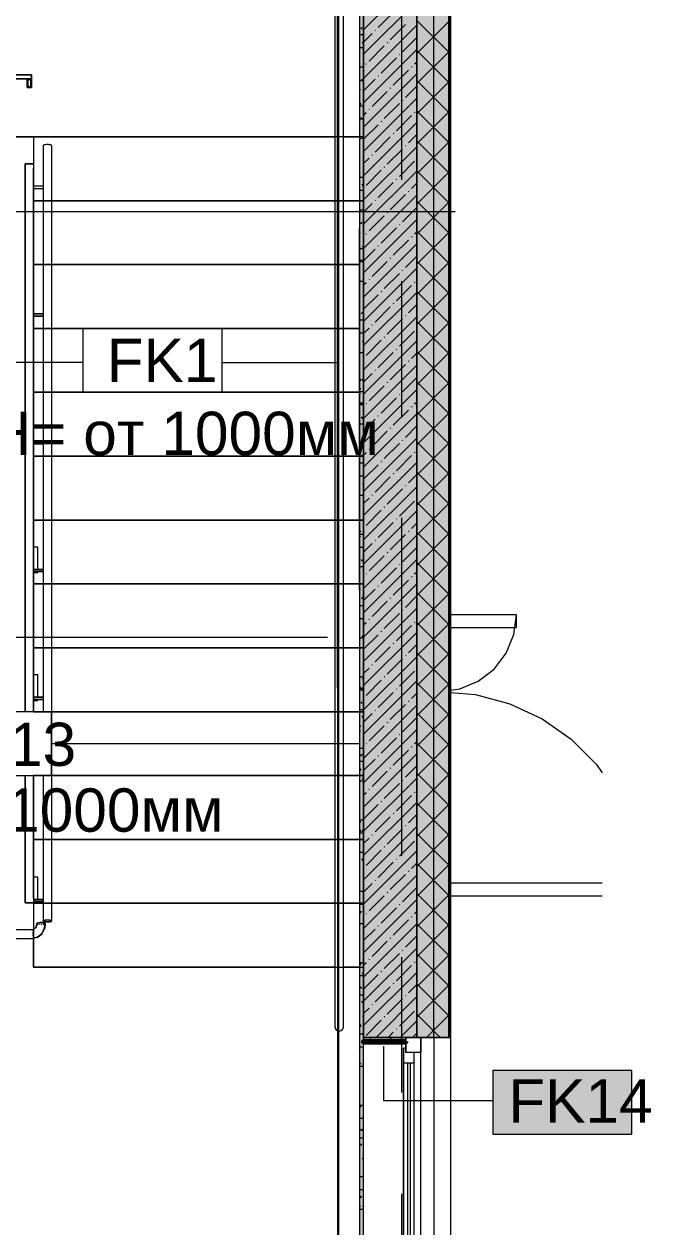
# Model space of a CAD drawing. Header units: millimetres. Extents: x -3817 to 677485, y -22715 to 103890.
# Drawn here: x 450514 to 453458, y 14149 to 19799 of the extents above; entities that cross this region are included whole.
import ezdxf

# ---------------------------------------------------------------- set-up
doc = ezdxf.new("R2010")
doc.units = ezdxf.units.MM
doc.layers.add('PDF _Геометрия', color=7, linetype='Continuous', true_color=0x1d1d1d)
doc.layers.add('PDF _Сплошная заливка', color=7, linetype='Continuous', true_color=0xffffff)
doc.layers.add('PDF _Текст', color=7, linetype='Continuous')
doc.styles.add('PDF GOST-Common', font='arial.ttf')

msp = doc.modelspace()

# ---------------------------------------------------------------- hatches: boundary and pattern name
at = {"layer": 'PDF _Сплошная заливка', "transparency": 33554559}
h = msp.add_hatch(color=256, dxfattribs=at)
h.paths.add_polyline_path([(452508.6, 1669), (452508.6, 9619), (452358.6, 9619), (452358.6, 1669)], flags=0)
h.paths.add_polyline_path([(452358.6, 11919), (452508.6, 11919), (452508.6, 13839), (452358.6, 13839), (452358.6, 12224.7)], flags=0)
h.paths.add_polyline_path([(452508.6, 15039), (452508.6, 23319), (452358.6, 23319), (452358.6, 15039)], flags=0)
msp.add_hatch(color=256, dxfattribs=at).paths.add_polyline_path([(452088.6, 17139), (452108.6, 17139), (452108.6, 18839), (452088.6, 18839), (452088.6, 18485.2)])

# ---------------------------------------------------------------- linework, layer by layer
at = {"layer": 'PDF _Геометрия', "color": 253, "lineweight": 9, "true_color": 0xaaaaaa}
for points in [[(452288.6, 19067.2), (452288.6, 21334.1), (452288.6, 23834.1)], [(452108.6, 19269), (452108.6, 20769)], [(450558.6, 16007.1), (450558.6, 16268), (450558.6, 15369), (452108.6, 15369), (452108.6, 19269), (450558.6, 19269), (450258.6, 19269), (450558.6, 19269), (451973.6, 19269), (450558.6, 19269), (450558.6, 19036.8)], [(450258.6, 19269), (450558.6, 19269)], [(450558.6, 19269), (450558.6, 16569), (452108.6, 16569), (450558.6, 16569)], [(452108.6, 19269), (450558.6, 19269)], [(450558.6, 19267.8), (450558.6, 19142)], [(450558.6, 19027.1), (450558.6, 19007)], [(450558.6, 18969), (452108.6, 18969), (450558.6, 18969), (450603.6, 18969), (450558.6, 18969), (450558.6, 18746.1)], [(447842.7, 18919), (450038.6, 18919), (452538.6, 18919)], [(450558.6, 18669), (452088.6, 18669), (450558.6, 18669), (450603.6, 18669), (450558.6, 18669), (450558.6, 18485.2)], [(452288.6, 17955.9), (452288.6, 18590.9)], [(450558.6, 18369), (452088.6, 18369), (450558.6, 18369), (450604.1, 18369), (450558.6, 18369), (450558.6, 18094)], [(450558.6, 18069), (452088.6, 18069), (450558.6, 18069), (450604.1, 18069), (450558.6, 18069), (450558.6, 17836.8)], [(450558.6, 17769), (452108.6, 17769), (450558.6, 17769), (450604.1, 17769), (450558.6, 17769), (450558.6, 17572.3)], [(450558.6, 17469), (452108.6, 17469), (450558.6, 17469), (450604.1, 17469), (450558.6, 17469), (450558.6, 17342)], [(452288.6, 15892.2), (452288.6, 17479.7)], [(450558.6, 17222), (450558.6, 17181)], [(450558.6, 17169), (452108.6, 17169), (450558.6, 17169), (450604.1, 17169), (450558.6, 17169), (450558.6, 16920.1)], [(452516.6, 16670.6), (452559.8, 16676.3), (452646.6, 16712.2), (452721.2, 16769.4), (452778.4, 16844), (452814.4, 16930.8), (452826.6, 17024)], [(447542.7, 16919), (449438.6, 16919), (451938.6, 16919)], [(450558.6, 16869), (452108.6, 16869), (450558.6, 16869), (450604.1, 16869), (450558.6, 16869), (450558.6, 16742)], [(452516.6, 16659.6), (452633.3, 16649.4), (452795, 16606.1), (452946.6, 16535.4), (453083.7, 16439.4), (453202, 16321.1), (453229.5, 16281.9)], [(450558.6, 15969), (452108.6, 15969), (450558.6, 15969), (450603.7, 15969), (450558.6, 15969), (450558.6, 15792)], [(450558.6, 15672), (450558.6, 15669), (450558.6, 15546.2)], [(451973.6, 15369), (450558.6, 15369), (450558.6, 15505.6)], [(452088.6, 15369), (452013.6, 15369)], [(452288.6, 14780.9), (452288.6, 15415.9)], [(452306.6, 15039), (452306.6, 14969)], [(452376.6, 13839), (452376.6, 15039)], [(452316.6, 13959), (452316.6, 14919)], [(452326.6, 14919), (452326.6, 13959)], [(452288.6, 12717.2), (452288.6, 14304.7)]]:
    msp.add_lwpolyline(points, dxfattribs=at)
at = {"layer": 'PDF _Геометрия', "color": 9, "lineweight": 9, "true_color": 0xc0c0c0}
for points in [[(440579.1, 23477), (442879.1, 23477), (442879.1, 23319), (442879.1, 23477), (444279.1, 23477), (444279.1, 23319), (444279.1, 23477), (445179.1, 23477), (445179.1, 23319), (445179.1, 23477), (446528.9, 23477), (446528.9, 23319), (446528.9, 23477), (447428.9, 23477), (447428.9, 23319), (447428.9, 23477), (452516.6, 23477), (452516.6, 23472), (452516.6, 23319), (452516.6, 15039), (452358.6, 15039), (452516.6, 15039), (452516.6, 13839)], [(448728.6, 20743.5), (448728.6, 20749), (452088.6, 20749), (452088.6, 18839)], [(452088.6, 17139), (452088.6, 18839), (452088.6, 17139), (452088.6, 12539), (451708.6, 12539), (451708.6, 12519), (451708.6, 12299), (452158.6, 12299)], [(452306.6, 13839), (452358.6, 13839), (452108.6, 13839), (452108.6, 12689.5), (452108.6, 13839), (452108.6, 17139), (452108.6, 15039), (452358.6, 15039), (452306.6, 15039)]]:
    msp.add_lwpolyline(points, dxfattribs=at)
at = {"layer": 'PDF _Геометрия', "color": 7, "lineweight": 9}
for points in [[(452511.6, 15039), (452511.6, 23319), (452511.6, 23469), (452511.6, 23472), (447428.9, 23472)], [(452508.6, 15039), (452508.6, 23319), (452508.6, 23469), (447428.9, 23469)], [(452437.6, 15039), (452437.6, 23398), (447428.9, 23398)], [(452108.6, 20769), (452108.6, 20749), (452108.6, 18839), (452108.6, 20749)], [(451973.6, 19849), (451973.6, 15089), (451974.3, 15083.8), (451976.3, 15079), (451979.5, 15074.9), (451983.6, 15071.7), (451988.5, 15069.7), (451993.6, 15069), (451998.8, 15069.7), (452003.6, 15071.7), (452007.8, 15074.9), (452011, 15079), (452013, 15083.8), (452013.6, 15089), (452013.6, 19849)], [(450428.6, 19560.9), (450548.6, 19560.9), (450428.6, 19560.9), (450428.6, 19540.9), (450548.6, 19540.9), (450548.6, 19560.9), (450548.6, 19540.9), (450548.6, 19500.9), (450528.6, 19500.9), (450528.6, 19540.9), (450428.6, 19540.9)], [(450643.6, 19227.7), (450643.1, 19228.7), (450641.7, 19229.7), (450639.3, 19230.6), (450636.1, 19231.4), (450632.3, 19231.9), (450628.1, 19232.3), (450623.6, 19232.4), (450619.2, 19232.3), (450615, 19231.9), (450611.2, 19231.4), (450608, 19230.6), (450605.6, 19229.7), (450604.1, 19228.7), (450603.6, 19227.7), (450603.6, 16569)], [(450641.7, 19229.7), (450639.3, 19230.6), (450636.1, 19231.4), (450632.3, 19231.9), (450628.1, 19232.3), (450623.6, 19232.4), (450619.2, 19232.3), (450615, 19231.9), (450611.2, 19231.4), (450608, 19230.6), (450605.6, 19229.7)], [(450643.6, 15586.2), (450643.6, 19227.7)], [(450518.6, 19142), (450558.6, 19142), (450518.6, 19142)], [(450558.6, 19142), (450558.6, 16569), (450558.6, 19122)], [(450603.6, 19037), (450558.6, 19037)], [(450558.6, 19027), (450603.6, 19027)], [(450790.4, 18209), (448828.6, 18209)], [(451443.5, 18209), (451987.9, 18209)], [(450578.6, 17236), (450578.6, 17342), (450558.6, 17342), (450558.6, 17236.8)], [(450558.6, 17227.1), (450558.6, 17222), (450578.6, 17222), (450578.6, 17227.9)], [(450578.6, 16636), (450578.6, 16742), (450558.6, 16742), (450558.6, 16636.8)], [(450558.6, 16627.1), (450558.6, 16622), (450578.6, 16622), (450578.6, 16627.9)], [(450641.8, 16419), (452088.6, 16419)], [(450558.6, 15692), (450558.6, 16268), (450558.6, 15672), (450518.6, 15672), (450558.6, 15672)], [(450603.6, 16268), (450603.6, 15586.2), (450604.1, 15585.2), (450605.6, 15584.2), (450608, 15583.3), (450611.2, 15582.6), (450615, 15582), (450619.2, 15581.6), (450623.6, 15581.5), (450619.2, 15581.6), (450615, 15582), (450611.2, 15582.6), (450608, 15583.3), (450605.6, 15584.2), (450604.1, 15585.2), (450603.6, 15586.2), (450604.1, 15587.3), (450605.6, 15588.3), (450608, 15589.2), (450611.2, 15589.9), (450615, 15590.5), (450619.2, 15590.8), (450623.6, 15591), (450628.1, 15590.8), (450632.3, 15590.5), (450636.1, 15589.9), (450639.3, 15589.2), (450641.7, 15588.3), (450643.1, 15587.3), (450643.6, 15586.2)], [(450578.6, 15686), (450578.6, 15792), (450558.6, 15792), (450558.6, 15686.8)], [(450558.6, 15677.1), (450558.6, 15672), (450578.6, 15672), (450578.6, 15677.9)], [(450553.8, 15542), (450552.4, 15543.5), (450550.9, 15544), (450246.3, 15544), (450232.3, 15549.5), (450224.3, 15563.7), (450223.8, 15569), (450224.3, 15563.7), (450231.6, 15550.6)], [(450569.2, 15555.8), (450573.5, 15569), (450568.3, 15553.1), (450555.6, 15544.5), (450550.9, 15544), (450555.6, 15544.5)], [(450556, 15505.2), (450550.9, 15504), (450577.7, 15510.3), (450599.3, 15527.7), (450611.6, 15553.1), (450613.5, 15569), (450611.6, 15553.1), (450609.2, 15548.2)], [(450550.9, 15505.5), (450577.4, 15511.7), (450598.5, 15529.2), (450610.4, 15554.5), (450612, 15569)], [(450556, 15536.5), (450556.5, 15534)], [(450564.6, 15550.6), (450557.6, 15545.9)], [(450603.2, 15577.8), (450606, 15577.4), (450609.1, 15576.7), (450611.5, 15575.8), (450613, 15574.8), (450613.5, 15573.7), (450613, 15572.7), (450611.5, 15571.7), (450613, 15572.7), (450613.5, 15573.7), (450613, 15574.8), (450611.5, 15575.8), (450609.1, 15576.7), (450606, 15577.4), (450602.2, 15578), (450597.9, 15578.3), (450593.5, 15578.5), (450589, 15578.3), (450584.8, 15578), (450581, 15577.4), (450577.9, 15576.7), (450575.5, 15575.8), (450574, 15574.8), (450573.5, 15573.7), (450574, 15572.7), (450575.5, 15571.7), (450574, 15572.7), (450573.5, 15573.7), (450574, 15574.8), (450575.5, 15575.8), (450577.9, 15576.7), (450581, 15577.4), (450584.8, 15578), (450589, 15578.3), (450593.5, 15578.5), (450597.9, 15578.3), (450602.2, 15578)], [(450576.5, 15569), (450574.6, 15569), (450573.5, 15569), (450573.5, 15569), (450573.9, 15569), (450573.5, 15569), (450573.5, 15569), (450574.6, 15569), (450576.5, 15569), (450579.3, 15569)], [(450575.6, 15569), (450575, 15569), (450575.6, 15569)], [(450575.6, 15569), (450575, 15569), (450575.6, 15569)], [(450577.9, 15569), (450575.5, 15569)], [(450589, 15569), (450586.8, 15569)], [(450595.6, 15569), (450598.7, 15569)], [(450598.7, 15569), (450595.6, 15569)], [(450610.8, 15569), (450607.6, 15569), (450603.5, 15569), (450603.2, 15569)], [(450604.2, 15537.9), (450606.6, 15542.9)], [(450606.3, 15587.8), (450605.3, 15586.8), (450605.1, 15586.2), (450605.3, 15585.7), (450606.3, 15584.7), (450608.4, 15583.8), (450611.4, 15583), (450615, 15582.4), (450619.2, 15582), (450623.6, 15581.9), (450628.1, 15582), (450632.2, 15582.4), (450635.9, 15583), (450638.9, 15583.8), (450640.9, 15584.7), (450642, 15585.7), (450642.1, 15586.2), (450642, 15586.8), (450640.9, 15587.8)], [(450605.3, 15586.8), (450605.1, 15586.2), (450605.3, 15585.7)], [(450638.9, 15588.7), (450635.9, 15589.5), (450632.2, 15590.1), (450628.1, 15590.5), (450623.6, 15590.6), (450619.2, 15590.5), (450615, 15590.1), (450611.4, 15589.5), (450608.4, 15588.7)], [(450608.4, 15583.8), (450611.4, 15583), (450615, 15582.4), (450619.2, 15582), (450623.6, 15581.9), (450628.1, 15582), (450632.2, 15582.4), (450635.9, 15583), (450638.9, 15583.8)], [(450611.5, 15569), (450613.1, 15569), (450613.5, 15569), (450613.4, 15569), (450613.5, 15569), (450613.1, 15569)], [(450642, 15585.7), (450642.1, 15586.2), (450642, 15586.8)], [(450226.8, 15508.2), (450231.1, 15506), (450246.3, 15504), (450244.6, 15504.7), (450246.3, 15504), (450550.9, 15504), (450552.4, 15504.5), (450553.8, 15506)], [(450556.6, 15514), (450557.2, 15518.8), (450557.5, 15524), (450557.2, 15529.2), (450556.6, 15534)], [(450556.8, 15532.7), (450557.2, 15529.2)], [(450557.1, 15518), (450556.8, 15515.3)], [(450557.3, 15528.5), (450557.5, 15524), (450557.3, 15519.5)], [(450571.1, 15508.7), (450577.7, 15510.3), (450584.3, 15515.6)], [(450587.5, 15518.2), (450593.6, 15523.2)], [(450595.2, 15524.4), (450599.3, 15527.7), (450600.9, 15531.1)], [(452202.3, 14998.7), (452202.3, 14742.3), (452715.2, 14742.3)]]:
    msp.add_lwpolyline(points, dxfattribs=at)
for points in [[(452358.6, 23319), (452358.6, 15039)], [(450545.6, 19537.9), (450531.6, 19537.9), (450531.6, 19503.9), (450545.6, 19503.9)], [(450518.6, 16569), (450518.6, 19142), (450518.6, 19122)], [(450558.6, 18437), (450604.1, 18437)], [(450604.1, 18427), (450558.6, 18427)], [(451443.5, 18369), (450790.4, 18369), (450790.4, 18069), (451443.5, 18069)], [(450558.6, 17837), (450604.1, 17837)], [(450604.1, 17827), (450558.6, 17827)], [(450558.6, 17237), (450604.1, 17237)], [(450604.1, 17227), (450558.6, 17227)], [(450558.6, 16637), (450604.1, 16637)], [(450604.6, 16627), (450558.6, 16627)], [(450641.8, 16569), (449988.7, 16569), (449988.7, 16269), (450641.8, 16269)], [(450518.6, 15692), (450518.6, 15672), (450518.6, 16268)], [(450558.6, 15687), (450603.7, 15687)], [(450603.6, 15677), (450558.6, 15677)], [(450573.5, 15569), (450573.5, 15573.7)], [(450576.2, 15569), (450574.2, 15569), (450573.5, 15569), (450574, 15569), (450573.5, 15569), (450574.2, 15569)], [(450575.1, 15574.3), (450575, 15573.7), (450575.1, 15573.2), (450576.2, 15572.2), (450575.1, 15573.2), (450575, 15573.7)], [(450576.9, 15569), (450575.3, 15569), (450575, 15569), (450575, 15569), (450576, 15569), (450575, 15569), (450575, 15569), (450575.3, 15569)], [(450610.8, 15572.2), (450611.9, 15573.2), (450612, 15573.7), (450611.9, 15574.3), (450610.8, 15575.3), (450611.9, 15574.3), (450612, 15573.7), (450611.9, 15573.2)], [(450613.5, 15569), (450613, 15569), (450613.5, 15569), (450613.5, 15573.7)], [(450623.6, 15581.5), (450628.1, 15581.6), (450632.3, 15582), (450636.1, 15582.6), (450639.3, 15583.3), (450641.7, 15584.2), (450643.1, 15585.2), (450643.6, 15586.2), (450643.1, 15585.2), (450641.7, 15584.2), (450639.3, 15583.3), (450636.1, 15582.6), (450632.3, 15582), (450628.1, 15581.6)], [(453368.3, 14884.2), (452715.2, 14884.2), (452715.2, 14584.2), (453368.3, 14584.2)]]:
    msp.add_lwpolyline(points, close=True, dxfattribs=at)
at = {"layer": 'PDF _Геометрия', "color": 231, "lineweight": 30, "true_color": 0xff80c0}
for points in [[(451988.6, 12639), (451987.6, 20719)], [(451988.6, 12539), (451988.6, 20649)]]:
    msp.add_lwpolyline(points, dxfattribs=at)
at = {"layer": 'PDF _Геометрия', "lineweight": 9}
for points in [[(452108.6, 19770.8), (452358.6, 20020.8)], [(452108.6, 19656.8), (452358.6, 19906.8)], [(452176.8, 19782), (452248.1, 19853.2)], [(452108.6, 19542.7), (452358.6, 19792.7)], [(452233.8, 19724.9), (452305.1, 19796.2)], [(452508.6, 19666), (452358.6, 19816)], [(452358.6, 19660.2), (452508.6, 19810.2)], [(452108.6, 19713.8), (452148.3, 19753.5)], [(452162.6, 19767.7), (452164.9, 19770.1)], [(452290.9, 19667.9), (452358.6, 19735.7)], [(452108.6, 19428.7), (452358.6, 19678.7)], [(452134.1, 19625.1), (452205.3, 19696.4)], [(452219.6, 19710.7), (452222, 19713.1)], [(452508.6, 19524.6), (452358.6, 19674.6)], [(452358.6, 19518.8), (452508.6, 19668.8)], [(452119.8, 19610.9), (452122.2, 19613.3)], [(452191.1, 19568.1), (452262.4, 19639.4)], [(452276.6, 19653.7), (452279, 19656)], [(452347.9, 19610.9), (452358.6, 19621.6)], [(452108.6, 19314.6), (452358.6, 19564.6)], [(452176.8, 19553.9), (452179.2, 19556.2)], [(452248.1, 19511.1), (452319.4, 19582.4)], [(452333.6, 19596.6), (452336, 19599)], [(452108.6, 19485.7), (452162.6, 19539.6)], [(452233.8, 19496.8), (452236.2, 19499.2)], [(452305.1, 19454.1), (452358.6, 19507.6)], [(452508.6, 19383.2), (452358.6, 19533.2)], [(452358.6, 19377.4), (452508.6, 19527.4)], [(452108.6, 19200.6), (452358.6, 19450.6)], [(452148.3, 19411.3), (452219.6, 19482.6)], [(452290.9, 19439.8), (452293.2, 19442.2)], [(452108.6, 19371.6), (452119.8, 19382.8)], [(452134.1, 19397.1), (452136.4, 19399.4)], [(452205.3, 19354.3), (452276.6, 19425.6)], [(452347.9, 19382.8), (452350.3, 19385.2)], [(452508.6, 19241.7), (452358.6, 19391.7)], [(452358.6, 19235.9), (452508.6, 19385.9)], [(452108.6, 19086.5), (452358.6, 19336.5)], [(452108.6, 19257.6), (452176.8, 19325.8)], [(452191.1, 19340), (452193.5, 19342.4)], [(452262.4, 19297.3), (452333.6, 19368.5)], [(452162.6, 19197.5), (452233.8, 19268.7)], [(452248.1, 19283), (452250.5, 19285.4)], [(452319.4, 19240.2), (452358.6, 19279.5)], [(452108.6, 18972.5), (452358.6, 19222.5)], [(452219.6, 19140.4), (452290.9, 19211.7)], [(452305.1, 19226), (452307.5, 19228.3)], [(452508.6, 19100.3), (452358.6, 19250.3)], [(452358.6, 19094.5), (452508.6, 19244.5)], [(452108.6, 19143.5), (452134.1, 19169)], [(452148.3, 19183.2), (452150.7, 19185.6)], [(452276.6, 19083.4), (452347.9, 19154.7)], [(452108.6, 18858.4), (452358.6, 19108.4)], [(452119.8, 19040.6), (452191.1, 19111.9)], [(452205.3, 19126.2), (452207.7, 19128.6)], [(452508.6, 18958.9), (452358.6, 19108.9)], [(452358.6, 18953.1), (452508.6, 19103.1)], [(452176.8, 18983.6), (452248.1, 19054.9)], [(452262.4, 19069.2), (452264.7, 19071.5)], [(452333.6, 19026.4), (452358.6, 19051.4)], [(452108.6, 18744.4), (452358.6, 18994.4)], [(452233.8, 18926.6), (452305.1, 18997.9)], [(452319.4, 19012.1), (452321.8, 19014.5)], [(452108.6, 18915.4), (452148.3, 18955.1)], [(452162.6, 18969.4), (452164.9, 18971.7)], [(452290.9, 18869.6), (452358.6, 18937.3)], [(452508.6, 18817.5), (452358.6, 18967.5)], [(452358.6, 18811.7), (452508.6, 18961.7)], [(452108.6, 18630.3), (452358.6, 18880.3)], [(452134.1, 18826.8), (452205.3, 18898.1)], [(452219.6, 18912.3), (452222, 18914.7)], [(452119.8, 18812.5), (452122.2, 18814.9)], [(452191.1, 18769.8), (452262.4, 18841.1)], [(452276.6, 18855.3), (452279, 18857.7)], [(452347.9, 18812.5), (452358.6, 18823.3)], [(452508.6, 18676), (452358.6, 18826)], [(452358.6, 18670.2), (452508.6, 18820.2)], [(452108.6, 18516.3), (452358.6, 18766.3)], [(452176.8, 18755.5), (452179.2, 18757.9)], [(452248.1, 18712.8), (452319.4, 18784)], [(452333.6, 18798.3), (452336, 18800.7)], [(452108.6, 18687.3), (452162.6, 18741.3)], [(452233.8, 18698.5), (452236.2, 18700.9)], [(452305.1, 18655.7), (452358.6, 18709.2)], [(452108.6, 18402.2), (452358.6, 18652.2)], [(452148.3, 18613), (452219.6, 18684.2)], [(452290.9, 18641.5), (452293.2, 18643.8)], [(452508.6, 18534.6), (452358.6, 18684.6)], [(452358.6, 18528.8), (452508.6, 18678.8)], [(452134.1, 18598.7), (452136.4, 18601.1)], [(452205.3, 18555.9), (452276.6, 18627.2)], [(452108.6, 18573.3), (452119.8, 18584.4)], [(452108.6, 18288.2), (452358.6, 18538.2)], [(452191.1, 18541.7), (452193.5, 18544.1)], [(452262.4, 18498.9), (452333.6, 18570.2)], [(452347.9, 18584.4), (452350.3, 18586.8)], [(452508.6, 18393.2), (452358.6, 18543.2)], [(452358.6, 18387.4), (452508.6, 18537.4)], [(452108.6, 18459.2), (452176.8, 18527.4)], [(452248.1, 18484.7), (452250.5, 18487)], [(452319.4, 18441.9), (452358.6, 18481.1)], [(452108.6, 18174.1), (452358.6, 18424.1)], [(452162.6, 18399.1), (452233.8, 18470.4)], [(452305.1, 18427.6), (452307.5, 18430)], [(452108.6, 18345.2), (452134.1, 18370.6)], [(452148.3, 18384.9), (452150.7, 18387.2)], [(452219.6, 18342.1), (452290.9, 18413.4)], [(452508.6, 18251.8), (452358.6, 18401.8)], [(452358.6, 18246), (452508.6, 18396)], [(452108.6, 18060.1), (452358.6, 18310.1)], [(452119.8, 18242.3), (452191.1, 18313.6)], [(452205.3, 18327.8), (452207.7, 18330.2)], [(452276.6, 18285.1), (452347.9, 18356.4)], [(452176.8, 18185.3), (452248.1, 18256.6)], [(452262.4, 18270.8), (452264.7, 18273.2)], [(452333.6, 18228), (452358.6, 18253)], [(452508.6, 18110.4), (452358.6, 18260.4)], [(452358.6, 18104.6), (452508.6, 18254.6)], [(452108.6, 17946), (452358.6, 18196)], [(452233.8, 18128.3), (452305.1, 18199.5)], [(452319.4, 18213.8), (452321.8, 18216.2)], [(452108.6, 18117.1), (452148.3, 18156.8)], [(452162.6, 18171), (452164.9, 18173.4)], [(452290.9, 18071.2), (452358.6, 18139)], [(452108.6, 17832), (452358.6, 18082)], [(452134.1, 18028.5), (452205.3, 18099.7)], [(452219.6, 18114), (452222, 18116.4)], [(452508.6, 17968.9), (452358.6, 18118.9)], [(452358.6, 17963.1), (452508.6, 18113.1)], [(452191.1, 17971.4), (452262.4, 18042.7)], [(452276.6, 18057), (452279, 18059.3)], [(452347.9, 18014.2), (452358.6, 18024.9)], [(452108.6, 17717.9), (452358.6, 17967.9)], [(452119.8, 18014.2), (452122.2, 18016.6)], [(452248.1, 17914.4), (452319.4, 17985.7)], [(452333.6, 17999.9), (452336, 18002.3)], [(452508.6, 17827.5), (452358.6, 17977.5)], [(452358.6, 17821.7), (452508.6, 17971.7)], [(452108.6, 17889), (452162.6, 17942.9)], [(452176.8, 17957.2), (452179.2, 17959.5)], [(452305.1, 17857.4), (452358.6, 17910.9)], [(452108.6, 17603.9), (452358.6, 17853.9)], [(452148.3, 17814.6), (452219.6, 17885.9)], [(452233.8, 17900.2), (452236.2, 17902.5)], [(452134.1, 17800.4), (452136.4, 17802.7)], [(452205.3, 17757.6), (452276.6, 17828.9)], [(452290.9, 17843.1), (452293.2, 17845.5)], [(452508.6, 17686.1), (452358.6, 17836.1)], [(452358.6, 17680.3), (452508.6, 17830.3)], [(452108.6, 17774.9), (452119.8, 17786.1)], [(452108.6, 17489.8), (452358.6, 17739.8)], [(452191.1, 17743.3), (452193.5, 17745.7)], [(452262.4, 17700.6), (452333.6, 17771.8)], [(452347.9, 17786.1), (452350.3, 17788.5)], [(452108.6, 17660.9), (452176.8, 17729.1)], [(452248.1, 17686.3), (452250.5, 17688.7)], [(452508.6, 17544.7), (452358.6, 17694.7)], [(452358.6, 17538.9), (452508.6, 17688.9)], [(452162.6, 17600.8), (452233.8, 17672.1)], [(452305.1, 17629.3), (452307.5, 17631.7)], [(452319.4, 17643.5), (452358.6, 17682.8)], [(452108.6, 17375.8), (452358.6, 17625.8)], [(452108.6, 17546.8), (452134.1, 17572.3)], [(452148.3, 17586.5), (452150.7, 17588.9)], [(452219.6, 17543.8), (452290.9, 17615)], [(452119.8, 17444), (452191.1, 17515.2)], [(452205.3, 17529.5), (452207.7, 17531.9)], [(452276.6, 17486.7), (452347.9, 17558)], [(452508.6, 17403.3), (452358.6, 17553.3)], [(452358.6, 17397.5), (452508.6, 17547.5)], [(452108.6, 17261.7), (452358.6, 17511.7)], [(452176.8, 17386.9), (452248.1, 17458.2)], [(452262.4, 17472.5), (452264.7, 17474.8)], [(452233.8, 17329.9), (452305.1, 17401.2)], [(452319.4, 17415.4), (452321.8, 17417.8)], [(452333.6, 17429.7), (452358.6, 17454.7)], [(452508.6, 17261.8), (452358.6, 17411.8)], [(452358.6, 17256), (452508.6, 17406)], [(452108.6, 17147.7), (452358.6, 17397.7)], [(452108.6, 17318.7), (452148.3, 17358.4)], [(452162.6, 17372.7), (452164.9, 17375)], [(452134.1, 17230.1), (452205.3, 17301.4)], [(452219.6, 17315.7), (452222, 17318)], [(452290.9, 17272.9), (452358.6, 17340.6)], [(452108.6, 17033.6), (452358.6, 17283.6)], [(452191.1, 17173.1), (452262.4, 17244.4)], [(452276.6, 17258.6), (452279, 17261)], [(452508.6, 17120.4), (452358.6, 17270.4)], [(452358.6, 17114.6), (452508.6, 17264.6)], [(452119.8, 17215.9), (452122.2, 17218.2)], [(452248.1, 17116.1), (452319.4, 17187.3)], [(452333.6, 17201.6), (452336, 17204)], [(452347.9, 17215.9), (452358.6, 17226.6)], [(452108.6, 16919.6), (452358.6, 17169.6)], [(452108.6, 17090.6), (452162.6, 17144.6)], [(452176.8, 17158.8), (452179.2, 17161.2)], [(452508.6, 16979), (452358.6, 17129)], [(452358.6, 16973.2), (452508.6, 17123.2)], [(452148.3, 17016.3), (452219.6, 17087.6)], [(452233.8, 17101.8), (452236.2, 17104.2)], [(452305.1, 17059), (452358.6, 17112.5)], [(452108.6, 16805.5), (452358.6, 17055.5)], [(452205.3, 16959.2), (452276.6, 17030.5)], [(452290.9, 17044.8), (452293.2, 17047.2)], [(452108.6, 16976.6), (452119.8, 16987.8)], [(452134.1, 17002), (452136.4, 17004.4)], [(452262.4, 16902.2), (452333.6, 16973.5)], [(452347.9, 16987.8), (452350.3, 16990.1)], [(452508.6, 16837.6), (452358.6, 16987.6)], [(452358.6, 16831.8), (452508.6, 16981.8)], [(452108.6, 16691.5), (452358.6, 16941.5)], [(452108.6, 16862.5), (452176.8, 16930.7)], [(452191.1, 16945), (452193.5, 16947.4)], [(452162.6, 16802.4), (452233.8, 16873.7)], [(452248.1, 16888), (452250.5, 16890.3)], [(452319.4, 16845.2), (452358.6, 16884.4)], [(452508.6, 16696.1), (452358.6, 16846.1)], [(452358.6, 16690.3), (452508.6, 16840.3)], [(452108.6, 16577.4), (452358.6, 16827.4)], [(452148.3, 16788.2), (452150.7, 16790.5)], [(452219.6, 16745.4), (452290.9, 16816.7)], [(452305.1, 16830.9), (452307.5, 16833.3)], [(452108.6, 16748.5), (452134.1, 16773.9)], [(452205.3, 16731.2), (452207.7, 16733.5)], [(452276.6, 16688.4), (452347.9, 16759.7)], [(452108.6, 16463.4), (452358.6, 16713.4)], [(452119.8, 16645.6), (452191.1, 16716.9)], [(452262.4, 16674.1), (452264.7, 16676.5)], [(452508.6, 16554.7), (452358.6, 16704.7)], [(452358.6, 16548.9), (452508.6, 16698.9)], [(452176.8, 16588.6), (452248.1, 16659.9)], [(452319.4, 16617.1), (452321.8, 16619.5)], [(452333.6, 16631.4), (452358.6, 16656.4)], [(452108.6, 16349.3), (452358.6, 16599.3)], [(452108.6, 16520.4), (452148.3, 16560.1)], [(452162.6, 16574.3), (452164.9, 16576.7)], [(452233.8, 16531.6), (452305.1, 16602.8)], [(452508.6, 16413.3), (452358.6, 16563.3)], [(452358.6, 16407.5), (452508.6, 16557.5)], [(452134.1, 16431.8), (452205.3, 16503.1)], [(452219.6, 16517.3), (452222, 16519.7)], [(452290.9, 16474.5), (452358.6, 16542.3)], [(452108.6, 16235.3), (452358.6, 16485.3)], [(452191.1, 16374.7), (452262.4, 16446)], [(452276.6, 16460.3), (452279, 16462.7)], [(452119.8, 16417.5), (452122.2, 16419.9)], [(452248.1, 16317.7), (452319.4, 16389)], [(452333.6, 16403.3), (452336, 16405.6)], [(452347.9, 16417.5), (452358.6, 16428.3)], [(452508.6, 16271.9), (452358.6, 16421.9)], [(452358.6, 16266.1), (452508.6, 16416.1)], [(452108.6, 16121.2), (452358.6, 16371.2)], [(452108.6, 16292.3), (452162.6, 16346.2)], [(452176.8, 16360.5), (452179.2, 16362.9)], [(452148.3, 16217.9), (452219.6, 16289.2)], [(452233.8, 16303.5), (452236.2, 16305.8)], [(452305.1, 16260.7), (452358.6, 16314.2)], [(452508.6, 16130.5), (452358.6, 16280.5)], [(452358.6, 16124.7), (452508.6, 16274.7)], [(452108.6, 16007.2), (452358.6, 16257.2)], [(452205.3, 16160.9), (452276.6, 16232.2)], [(452290.9, 16246.4), (452293.2, 16248.8)], [(452108.6, 16178.3), (452119.8, 16189.4)], [(452134.1, 16203.7), (452136.4, 16206)], [(452262.4, 16103.9), (452333.6, 16175.2)], [(452347.9, 16189.4), (452350.3, 16191.8)], [(452108.6, 15893.1), (452358.6, 16143.1)], [(452108.6, 16064.2), (452176.8, 16132.4)], [(452191.1, 16146.6), (452193.5, 16149)], [(452508.6, 15989), (452358.6, 16139)], [(452358.6, 15983.2), (452508.6, 16133.2)], [(452162.6, 16004.1), (452233.8, 16075.4)], [(452248.1, 16089.6), (452250.5, 16092)], [(452319.4, 16046.9), (452358.6, 16086.1)], [(452108.6, 15779.1), (452358.6, 16029.1)], [(452148.3, 15989.8), (452150.7, 15992.2)], [(452219.6, 15947.1), (452290.9, 16018.3)], [(452305.1, 16032.6), (452307.5, 16035)], [(452508.6, 15847.6), (452358.6, 15997.6)], [(452358.6, 15841.8), (452508.6, 15991.8)], [(452108.6, 15950.2), (452134.1, 15975.6)], [(452205.3, 15932.8), (452207.7, 15935.2)], [(452276.6, 15890), (452347.9, 15961.3)], [(452108.6, 15665), (452358.6, 15915)], [(452119.8, 15847.3), (452191.1, 15918.5)], [(452262.4, 15875.8), (452264.7, 15878.2)], [(452176.8, 15790.2), (452248.1, 15861.5)], [(452319.4, 15818.8), (452321.8, 15821.1)], [(452333.6, 15833), (452358.6, 15858)], [(452508.6, 15706.2), (452358.6, 15856.2)], [(452358.6, 15700.4), (452508.6, 15850.4)], [(452108.6, 15551), (452358.6, 15801)], [(452162.6, 15776), (452164.9, 15778.4)], [(452233.8, 15733.2), (452305.1, 15804.5)], [(452108.6, 15722.1), (452148.3, 15761.7)], [(452219.6, 15719), (452222, 15721.3)], [(452290.9, 15676.2), (452358.6, 15744)], [(452508.6, 15564.8), (452358.6, 15714.8)], [(452358.6, 15559), (452508.6, 15709)], [(452108.6, 15436.9), (452358.6, 15686.9)], [(452134.1, 15633.4), (452205.3, 15704.7)], [(452276.6, 15661.9), (452279, 15664.3)], [(452119.8, 15619.2), (452122.2, 15621.5)], [(452191.1, 15576.4), (452262.4, 15647.7)], [(452333.6, 15604.9), (452336, 15607.3)], [(452347.9, 15619.2), (452358.6, 15629.9)], [(452108.6, 15322.9), (452358.6, 15572.9)], [(452108.6, 15494), (452162.6, 15547.9)], [(452176.8, 15562.1), (452179.2, 15564.5)], [(452248.1, 15519.4), (452319.4, 15590.7)], [(452508.6, 15423.4), (452358.6, 15573.4)], [(452358.6, 15417.6), (452508.6, 15567.6)], [(452148.3, 15419.6), (452219.6, 15490.9)], [(452233.8, 15505.1), (452236.2, 15507.5)], [(452305.1, 15462.4), (452358.6, 15515.9)], [(452108.6, 15208.8), (452358.6, 15458.8)], [(452205.3, 15362.6), (452276.6, 15433.8)], [(452290.9, 15448.1), (452293.2, 15450.5)], [(452508.6, 15281.9), (452358.6, 15431.9)], [(452358.6, 15276.1), (452508.6, 15426.1)], [(452108.6, 15379.9), (452119.8, 15391.1)], [(452134.1, 15405.3), (452136.4, 15407.7)], [(452262.4, 15305.5), (452333.6, 15376.8)], [(452347.9, 15391.1), (452350.3, 15393.4)], [(452108.6, 15094.8), (452358.6, 15344.8)], [(452108.6, 15265.9), (452176.8, 15334)], [(452191.1, 15348.3), (452193.5, 15350.7)], [(452162.6, 15205.7), (452233.8, 15277)], [(452248.1, 15291.3), (452250.5, 15293.6)], [(452319.4, 15248.5), (452358.6, 15287.8)], [(452508.6, 15140.5), (452358.6, 15290.5)], [(452358.6, 15134.7), (452508.6, 15284.7)], [(452166.9, 15039), (452358.6, 15230.7)], [(452219.6, 15148.7), (452290.9, 15220)], [(452305.1, 15234.3), (452307.5, 15236.6)], [(452108.6, 15151.8), (452134.1, 15177.2)], [(452148.3, 15191.5), (452150.7, 15193.9)], [(452276.6, 15091.7), (452347.9, 15163)], [(452468.7, 15039), (452358.6, 15149.1)], [(452404.4, 15039), (452508.6, 15143.3)], [(452119.8, 15048.9), (452191.1, 15120.2)], [(452205.3, 15134.5), (452207.7, 15136.8)], [(452281, 15039), (452358.6, 15116.7)], [(452223.9, 15039), (452248.1, 15063.2)], [(452262.4, 15077.4), (452264.7, 15079.8)], [(452338, 15039), (452358.6, 15059.7)]]:
    msp.add_lwpolyline(points, dxfattribs=at)
at = {"layer": 'PDF _Геометрия', "color": 253, "lineweight": 9, "true_color": 0x9b9b9b}
for points in [[(452099.7, 19783.2), (452094.7, 19774.5)], [(452094.2, 19749.8), (452104.3, 19749.8)], [(452094.2, 19688.8), (452104.3, 19688.8)], [(452107.6, 19706.8), (452102.6, 19715.5)], [(452108.6, 19644.1), (452106.7, 19647.5)], [(452094.2, 19597.4), (452104.3, 19597.4)], [(452093.5, 19487.5), (452088.6, 19495.9)], [(452098.6, 19537.5), (452093.6, 19528.8)], [(452104.6, 19529.1), (452099.6, 19537.8)], [(452108.6, 19493.8), (452104.8, 19487.2)], [(452097.6, 19419.4), (452092.5, 19428.1)], [(452094.2, 19414.5), (452104.3, 19414.5)], [(452094.2, 19353.6), (452104.3, 19353.6)], [(452101.7, 19351.4), (452096.6, 19360.1)], [(452090.5, 19309.7), (452088.6, 19313)], [(452108.6, 19311), (452107.8, 19309.4)], [(452094.2, 19262.1), (452104.3, 19262.1)], [(452089.4, 19155.7), (452088.6, 19154.4)], [(452094.2, 19079.2), (452104.3, 19079.2)], [(452106.8, 19037.6), (452101.8, 19046.3)], [(452108.6, 19067.1), (452106.7, 19063.7)], [(452094.2, 19018.3), (452104.3, 19018.3)], [(452094.2, 18926.8), (452104.3, 18926.8)], [(452092.7, 18818.3), (452088.6, 18825.3)], [(452099.4, 18868.3), (452094.4, 18859.6)], [(452106.5, 18758.7), (452101.5, 18749.9)], [(452094.2, 18744), (452104.3, 18744)], [(452094.2, 18683), (452104.3, 18683)], [(452100.9, 18682.2), (452095.8, 18690.9)], [(452102.4, 18690.6), (452097.4, 18681.9)], [(452094.2, 18591.6), (452104.3, 18591.6)], [(452108.6, 18640.4), (452108.6, 18640.3)], [(452101.3, 18444.9), (452096.3, 18436.2)], [(452094.2, 18408.7), (452104.3, 18408.7)], [(452108.6, 18396.6), (452107.5, 18394.5)], [(452094.2, 18347.7), (452104.3, 18347.7)], [(452108.6, 18303), (452105.1, 18309.1)], [(452094.2, 18256.3), (452104.3, 18256.3)], [(452089.1, 18240.8), (452088.6, 18240)], [(452096, 18081.1), (452090.9, 18089.8)], [(452096.2, 18131.1), (452091.1, 18122.4)], [(452107.1, 18122.7), (452102.1, 18131.4)], [(452092.1, 18063.1), (452088.6, 18057.1)], [(452094.2, 18073.4), (452104.3, 18073.4)], [(452094.2, 18012.4), (452104.3, 18012.4)], [(452100.1, 18013), (452095, 18021.8)], [(452103.2, 18021.5), (452098.2, 18012.7)], [(452093, 17903.4), (452088.6, 17910.9)], [(452094.2, 17921), (452104.3, 17921)], [(452104.1, 17945), (452099.1, 17953.7)], [(452091, 17817.4), (452088.6, 17813.3)], [(452102.1, 17775.7), (452097.1, 17767)], [(452090, 17725.7), (452088.6, 17728)], [(452094.2, 17738.1), (452104.3, 17738.1)], [(452108.6, 17726), (452108.3, 17725.4)], [(452094.2, 17677.2), (452104.3, 17677.2)], [(452108.6, 17632.4), (452104.3, 17639.9)], [(452094.2, 17585.7), (452104.3, 17585.7)], [(452095.2, 17411.9), (452090.1, 17420.6)], [(452094.2, 17402.8), (452104.3, 17402.8)], [(452092.9, 17393.9), (452088.6, 17386.6)], [(452094.2, 17341.9), (452104.3, 17341.9)], [(452094.2, 17250.4), (452104.3, 17250.4)], [(452103.3, 17275.8), (452098.3, 17284.5)], [(452091.8, 17148.2), (452088.6, 17142.7)], [(452094.2, 17067.6), (452104.3, 17067.6)], [(452102.9, 17106.5), (452097.9, 17097.8)], [(452089.2, 17056.5), (452088.6, 17057.5)], [(452094.2, 17006.6), (452104.3, 17006.6)], [(452108.6, 16994.5), (452105, 16988.2)], [(452094.2, 16915.2), (452104.3, 16915.2)], [(452105.9, 16928.8), (452100.9, 16920.1)], [(452108.6, 16900.9), (452107.6, 16902.7)], [(452094.2, 16732.3), (452104.3, 16732.3)], [(452108.6, 16718), (452104.6, 16725)], [(452098.4, 16674.7), (452093.4, 16683.4)], [(452094.2, 16671.3), (452104.3, 16671.3)], [(452104.8, 16683.1), (452099.8, 16674.4)], [(452102.5, 16606.7), (452097.5, 16615.4)], [(452094.2, 16579.9), (452104.3, 16579.9)], [(452095.5, 16497), (452090.4, 16505.7)], [(452106.6, 16538.6), (452101.6, 16547.3)], [(452092.6, 16479), (452088.6, 16472.2)], [(452094.2, 16397), (452104.3, 16397)], [(452094.2, 16336), (452104.3, 16336)], [(452099.7, 16369.3), (452094.6, 16360.6)], [(452092.5, 16319.3), (452088.6, 16325.9)], [(452095.6, 16301.3), (452090.6, 16292.6)], [(452094.2, 16244.6), (452104.3, 16244.6)], [(452106.7, 16259.7), (452101.7, 16251)], [(452108.6, 16230.3), (452106.8, 16233.6)], [(452094.5, 16055.6), (452089.5, 16046.9)], [(452094.2, 16061.7), (452104.3, 16061.7)], [(452097.6, 16005.5), (452092.6, 16014.2)], [(452094.2, 16000.8), (452104.3, 16000.8)], [(452105.6, 16013.9), (452100.6, 16005.2)], [(452094.2, 15909.3), (452104.3, 15909.3)], [(452105.8, 15869.5), (452100.8, 15878.2)], [(452089.3, 15741.8), (452088.6, 15740.6)], [(452094.2, 15726.4), (452104.3, 15726.4)], [(452091.7, 15650.1), (452088.6, 15655.4)], [(452094.2, 15665.5), (452104.3, 15665.5)], [(452096.4, 15632.1), (452091.4, 15623.4)], [(452094.2, 15574), (452104.3, 15574)], [(452095.3, 15386.4), (452090.3, 15377.7)], [(452094.2, 15391.2), (452104.3, 15391.2)], [(452094.2, 15330.2), (452104.3, 15330.2)], [(452106.4, 15344.8), (452101.4, 15336.1)], [(452108.6, 15315.9), (452107.1, 15318.7)], [(452100.9, 15268.3), (452095.9, 15277)], [(452094.2, 15238.8), (452104.3, 15238.8)], [(452105, 15200.3), (452100, 15209)], [(452108.6, 15226.6), (452108.5, 15226.4)], [(452108.6, 15165.7), (452104.4, 15158.3)], [(452097.9, 15090.6), (452092.9, 15099.3)], [(452108.6, 15133), (452104.1, 15141)], [(452094.2, 15055.9), (452104.3, 15055.9)], [(452128.4, 15037.8), (452127.7, 15039)], [(452141.1, 15039), (452137.9, 15033.4)], [(452238.1, 15030.7), (452233.3, 15039)], [(452279.7, 15019.6), (452274.7, 15028.3)], [(452090.9, 14980.9), (452088.6, 14984.8)], [(452094.2, 14994.9), (452104.3, 14994.9)], [(452124.7, 15025.4), (452134.8, 15025.4)], [(452216.2, 15025.4), (452226.2, 15025.4)], [(452237.3, 15022.8), (452235.1, 15019)], [(452095, 14912.9), (452089.9, 14921.6)], [(452108.3, 14921.3), (452103.3, 14912.6)], [(452094.2, 14903.5), (452104.3, 14903.5)], [(452096.1, 14717.2), (452091.1, 14708.5)], [(452094.2, 14720.6), (452104.3, 14720.6)], [(452094.2, 14659.6), (452104.3, 14659.6)], [(452100.1, 14599.1), (452095.1, 14607.9)], [(452103.2, 14607.6), (452098.1, 14598.8)], [(452099.1, 14539.5), (452094, 14530.8)], [(452094.2, 14568.2), (452104.3, 14568.2)], [(452108.3, 14463.1), (452103.3, 14471.8)], [(452108.6, 14495.1), (452105.2, 14489.2)], [(452094.2, 14385.3), (452104.3, 14385.3)], [(452098, 14293.8), (452093, 14285.1)], [(452094.2, 14324.4), (452104.3, 14324.4)], [(452094.2, 14243.7), (452089.1, 14252.5)], [(452108.6, 14251.3), (452104.1, 14243.4)], [(452094.2, 14232.9), (452104.3, 14232.9)]]:
    msp.add_lwpolyline(points, dxfattribs=at)
at = {"layer": 'PDF _Геометрия', "color": 7, "lineweight": 20}
for points in [[(450528.6, 19500.9), (450548.6, 19500.9), (450548.6, 19540.9), (450528.6, 19540.9)], [(450531.6, 19537.9), (450545.6, 19537.9), (450545.6, 19503.9), (450531.6, 19503.9)]]:
    msp.add_lwpolyline(points, close=True, dxfattribs=at)
at = {"layer": 'PDF _Геометрия', "color": 253, "lineweight": 9, "true_color": 0xaaaaaa}
for points in [[(452013.6, 19269), (452088.6, 19269)], [(450643.6, 18969), (451973.6, 18969)], [(452013.6, 18969), (452088.6, 18969)], [(450643.6, 18669), (451973.6, 18669)], [(452013.6, 18669), (452088.6, 18669)], [(450643.6, 18369), (451973.6, 18369)], [(452013.6, 18369), (452088.6, 18369)], [(450643.6, 18069), (451973.6, 18069)], [(452013.6, 18069), (452088.6, 18069)], [(450643.6, 17769), (451973.6, 17769)], [(452013.6, 17769), (452088.6, 17769)], [(450643.6, 17469), (451973.6, 17469)], [(452013.6, 17469), (452088.6, 17469)], [(450643.6, 17169), (451973.6, 17169)], [(452013.6, 17169), (452088.6, 17169)], [(450643.6, 16869), (451973.6, 16869)], [(452013.6, 16869), (452088.6, 16869)], [(450558.6, 16569), (450604.5, 16569)], [(450643.6, 16569), (451973.6, 16569)], [(452013.6, 16569), (452088.6, 16569)], [(450558.6, 16269), (450604.4, 16269)], [(450558.6, 16269), (452108.6, 16269)], [(450643.6, 16269), (451973.6, 16269)], [(452013.6, 16269), (452088.6, 16269)], [(450643.6, 15969), (451973.6, 15969)], [(452013.6, 15969), (452088.6, 15969)], [(450558.6, 15669), (450603.6, 15669)], [(450558.6, 15669), (452108.6, 15669)], [(450643.6, 15669), (451973.6, 15669)], [(452013.6, 15669), (452088.6, 15669)]]:
    msp.add_lwpolyline(points, close=True, dxfattribs=at)
at = {"layer": 'PDF _Геометрия', "color": 9, "lineweight": 9, "true_color": 0xc0c0c0}
for points in [[(452108.6, 18839), (452108.6, 17139)], [(452306.6, 15039), (452108.6, 15039), (452108.6, 15019), (452306.6, 15019)]]:
    msp.add_lwpolyline(points, close=True, dxfattribs=at)
at = {"layer": 'PDF _Геометрия', "color": 253, "lineweight": 13, "true_color": 0xaaaaaa}
for points in [[(452516.6, 16964), (452826.6, 16964), (452826.6, 17024), (452516.6, 17024)], [(453229.5, 15764), (452516.6, 15764)], [(452516.2, 15704), (453229.5, 15704)], [(452296.6, 13889), (452296.6, 14989)], [(452296.6, 14919), (452346.6, 14919)]]:
    msp.add_lwpolyline(points, dxfattribs=at)
for points in [[(452376.6, 14969), (452306.6, 14969), (452306.6, 15039), (452376.6, 15039)], [(452296.6, 14989), (452296.6, 13889), (452306.6, 13889), (452306.6, 13909), (452346.6, 13909), (452346.6, 14969), (452306.6, 14969), (452306.6, 14989)]]:
    msp.add_lwpolyline(points, close=True, dxfattribs=at)
at = {"layer": 'PDF _Геометрия', "color": 116, "lineweight": 13, "true_color": 0x008040}
msp.add_lwpolyline([(452437.6, 15039), (452437.6, 13839)], dxfattribs=at)
at = {"layer": 'PDF _Геометрия', "color": 7, "lineweight": 70, "true_color": 0xffd2ff}
msp.add_lwpolyline([(452306.6, 15019), (452108.6, 15019), (452108.6, 15018), (452306.6, 15018)], close=True, dxfattribs=at)
at = {"layer": 'PDF _Сплошная заливка', "lineweight": 35, "transparency": 33554559}
for points in [[(452358.6, 15039), (452358.6, 23319), (452108.6, 15039), (452108.6, 23319)], [(452108.6, 18839), (452108.6, 20749), (452088.6, 18839), (452088.6, 20749)], [(452108.6, 12539), (452108.6, 17139), (452088.6, 12539), (452088.6, 17139)], [(452306.6, 15019), (452306.6, 15039), (452108.6, 15019), (452108.6, 15039)]]:
    msp.add_solid(points, dxfattribs=at)
at = {"layer": 'PDF _Сплошная заливка', "lineweight": 9, "transparency": 33554559}
msp.add_solid([(453368.3, 14884.2), (452715.2, 14884.2), (453368.3, 14584.2), (452715.2, 14584.2)], dxfattribs=at)

# ---------------------------------------------------------------- texts
at = {"layer": 'PDF _Текст', "color": 250, "true_color": 0x3c3c3c, "char_height": 203.2, "attachment_point": 4, "style": 'PDF GOST-Common'}
for s, insert in [('FK1', (450901.5, 18218.7)), ('Н= от 1000мм', (450341.9, 17874.7)), ('FK13', (450080, 16414.4)), ('Н=до 1000мм', (449656, 16077.6))]:
    msp.add_mtext(s, dxfattribs=dict(at, insert=insert))
at = {"layer": 'PDF _Текст', "insert": (452788, 14740.8), "char_height": 203.2, "attachment_point": 4, "style": 'PDF GOST-Common'}
msp.add_mtext('FK14', dxfattribs=at)

doc.saveas('drawing.dxf')
